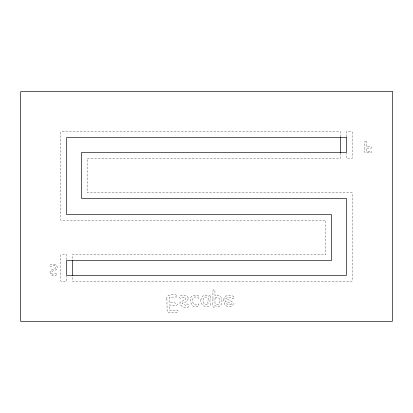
<?xml version="1.0" encoding="UTF-8"?>
<svg xmlns="http://www.w3.org/2000/svg" width="413" height="413" viewBox="0 0 413 413"><rect width="100%" height="100%" fill="white"/><g stroke="black" fill="none" stroke-linecap="round" stroke-linejoin="round"><path stroke-width="0.31" stroke-dasharray="2.06 1.55" d="M346.404 136.946L346.404 131.84L352.15 131.84L352.15 158.256L346.404 158.256L346.404 153.151M340.663 136.946L340.663 131.84L60.85 131.84L60.85 220.284L325.728 220.284L325.728 254.744L72.337 254.744L72.337 259.849M340.663 153.151L340.663 158.256L87.272 158.256L87.272 192.716L352.15 192.716L352.15 281.16L72.337 281.16L72.337 276.054M66.596 259.849L66.596 254.744L60.85 254.744L60.85 281.16L66.596 281.16L66.596 276.054M215.039 297.98L214.915 302.997C221.038 309.487 222.049 294.123 215.039 297.98M212.969 299.141L212.669 305.475L213.33 307.2L214.548 307.06L214.719 305.403C223.898 311.794 224.734 291.841 215.008 295.76L214.905 290.308L214.352 289.756L213.531 289.756L212.912 290.737L212.969 299.141M166.904 298.511L167.141 311.722L167.668 312.347L168.886 312.12C171.808 312.765 175.293 313.359 177.988 311.763L178.091 310.752L177.125 310.044L173.372 310.612L169.289 309.982L169.196 304.871C180.466 307.494 179.898 301.805 169.051 302.703L169.278 297.308L176.929 296.932C178.87 293.199 165.298 293.917 166.904 298.511M200.981 299.384C199.422 304.515 207.181 309.673 210.341 304.892L209.892 300.726L210.95 295.693L210.041 295.109L208.617 296.343C205.865 294.108 200.924 295.465 200.981 299.384M50.019 271.806C49.462 275.512 54.387 276.354 56.896 274.826C57.877 270.861 52.988 276.586 51.635 273.251C50.68 269.343 57.753 271.548 57.319 267.521C57.216 263.835 52.363 263.54 49.89 265.063C48.744 269.353 54.124 262.885 55.657 266.55C56.633 270.355 50.278 268.336 50.019 271.806M208.198 298.248L207.873 302.424L208.111 304.536C201.523 307.313 201.322 292.74 208.198 298.248M190.512 299.038L190.78 302.27A10.093 10.093 0 0 0 192.664 305.61C193.831 308.175 200.733 306.911 198.761 304.071L198.4 303.994C191.157 309.105 189.944 292.228 198.545 298.305C202.143 294.443 189.825 293.984 190.512 299.038M223.934 299.038C222.204 313.162 244.259 304.169 225.777 298.94C227.331 296.586 231.265 296.637 232.963 298.769L233.36 298.909C237.196 294.861 223.562 293.56 223.934 299.038M188.101 298.532C188.22 301.696 184.668 302.657 182.179 303.101L183.145 304.402L186.32 305.491L186.908 304.061C188.87 303.478 188.509 306.126 188.101 307.236C186.134 308.939 182.37 306.632 180.641 305.104C177.223 299.642 186.939 302.037 185.793 297.964C184.105 296.957 181.865 297.298 180.336 298.403C176.057 294.846 188.947 293.612 188.101 298.532M231.554 304.004C229.096 306.198 225.617 303.922 225.606 300.876L231.554 304.004M366.285 141.551L364.829 141.551L364.829 152.469L371.364 152.469L371.364 151.179L366.285 151.179L366.285 148.097L371.153 148.097L371.153 146.806L366.285 146.806L366.285 141.551"/><path stroke-width="0.62" d="M340.663 137.581L340.663 152.516M72.337 260.484L72.337 275.419M392.35 91.64L20.65 91.64L20.65 321.36L392.35 321.36L392.35 91.64M346.404 137.581L66.596 137.581L66.596 214.538L331.474 214.538L331.474 260.484L66.596 260.484L66.596 275.419L346.404 275.419L346.404 198.462L81.526 198.462L81.526 152.516L346.404 152.516L346.404 137.581"/></g></svg>
